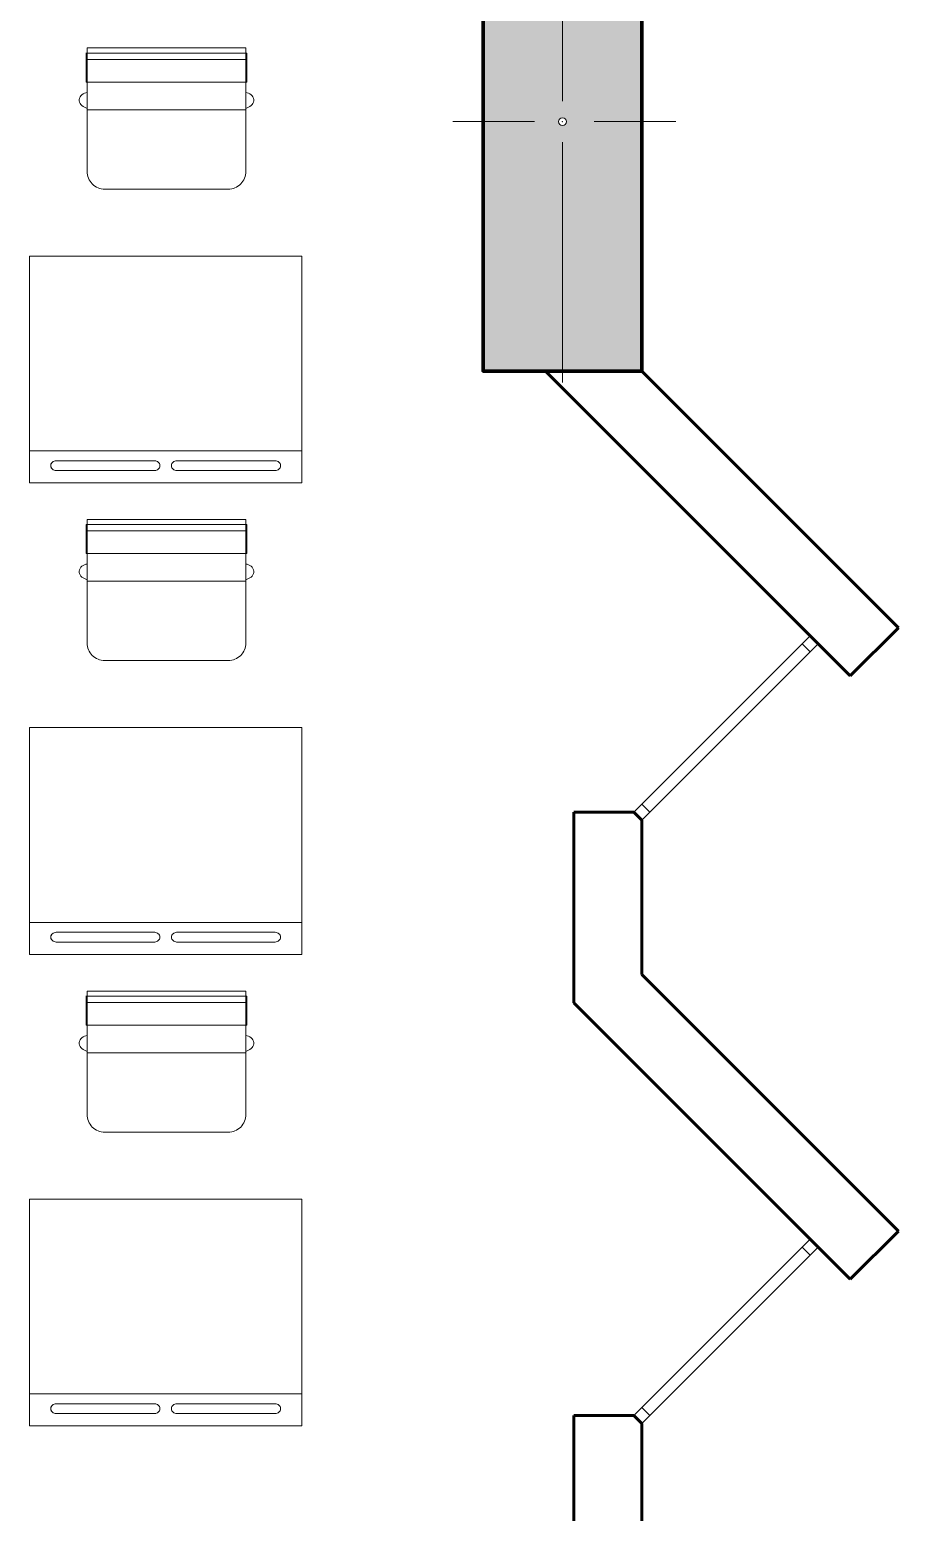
# Model space of a CAD drawing. Header units: millimetres. Extents: x 1 to 121, y 0 to 90.
# Drawn here: x 102.924 to 104.84, y 38.447 to 41.716 of the extents above; entities that cross this region are included whole.
import ezdxf

# ---------------------------------------------------------------- set-up
doc = ezdxf.new("R2010")
doc.units = ezdxf.units.MM
for name, color, linetype, lineweight in [('COLUMNAS 50', 32, 'Continuous', 70), ('Equipamiento SR', 23, 'Continuous', 0), ('Muros el', 144, 'Continuous', 60), ('Vanos', 140, 'Continuous', 5)]:
    doc.layers.add(name, color=color, linetype=linetype, lineweight=lineweight)
doc.layers.add('Mobiliario', color=7, linetype='Continuous', lineweight=0, true_color=0x7f7f7f)

# ---------------------------------------------------------------- blocks, each defined once
blk = doc.blocks.new('Columna 1.10 x0.30')
at = {"true_color": 0xc7c8ca}
h = blk.add_hatch(color=9, dxfattribs=at)
h.dxf.hatch_style = 1
h.paths.add_polyline_path([(-234.8493, 113.8066), (-235.9493, 113.8066), (-235.9493, 113.4566), (-234.8493, 113.4566)])
h.paths.add_polyline_path([(-235.3906, 113.6316, -1), (-235.408, 113.6316, -1)], flags=16)
at = {"layer": 'COLUMNAS 50', "color": 1, "linetype": 'Continuous', "lineweight": 5}
for p, q in [((-235.3993, 113.8732), (-235.3993, 113.6932)), ((-235.9743, 113.6316), (-235.4443, 113.6316)), ((-234.8243, 113.6316), (-235.3543, 113.6316)), ((-235.3993, 113.5616), (-235.3993, 113.3816))]:
    blk.add_line(p, q, dxfattribs=at)
at = {"layer": 'COLUMNAS 50', "linetype": 'Continuous'}
blk.add_lwpolyline([(-235.9493, 113.4566), (-234.8493, 113.4566), (-234.8493, 113.8066), (-235.9493, 113.8066)], close=True, dxfattribs=at)
at = {"layer": 'COLUMNAS 50', "color": 1, "linetype": 'Continuous', "lineweight": 5}
blk.add_circle((-235.3993, 113.6316), 0.00871, dxfattribs=at)
blk.add_point((-235.3993, 113.6316), dxfattribs=at)
blk = doc.blocks.new('A$C3A47622C')
at = {"layer": 'Mobiliario', "linetype": 'Continuous'}
for p, q in [((0.0251, 0.3696), (0.0111, 0.3696)), ((0.0111, 0.015), (0.0111, 0.3696)), ((0.0752, 0.3696), (0.0251, 0.3696)), ((0.0251, 0.015), (0.0251, 0.3696)), ((0.0752, 0.015), (0.0752, 0.3696)), ((0.0983, 0.3673), (0.0987, 0.37)), ((0.0987, 0.37), (0.0997, 0.3732)), ((0.0997, 0.3732), (0.1012, 0.3762)), ((0.1012, 0.3762), (0.1031, 0.3788)), ((0.1031, 0.3788), (0.1053, 0.381)), ((0.1053, 0.381), (0.1079, 0.3828)), ((0.1079, 0.3828), (0.1107, 0.384)), ((0.1107, 0.384), (0.1136, 0.3846)), ((0.1136, 0.3846), (0.1165, 0.3846)), ((0.1165, 0.3846), (0.1194, 0.384)), ((0.1194, 0.384), (0.1222, 0.3828)), ((0.1222, 0.3828), (0.1248, 0.381)), ((0.1248, 0.381), (0.127, 0.3788)), ((0.127, 0.3788), (0.1289, 0.3762)), ((0.1289, 0.3762), (0.1297, 0.3747)), ((0.1297, 0.3747), (0.1333, 0.3673)), ((0.0752, 0.015), (0.0108, 0.015)), ((0.0987, 0.0146), (0.0983, 0.0173)), ((0.0997, 0.0113), (0.0987, 0.0146)), ((0.1012, 0.0084), (0.0997, 0.0113)), ((0.1031, 0.0057), (0.1012, 0.0084)), ((0.1053, 0.0035), (0.1031, 0.0057)), ((0.1079, 0.0018), (0.1053, 0.0035)), ((0.1107, 0.0006), (0.1079, 0.0018)), ((0.1136, 0), (0.1107, 0.0006)), ((0.1165, 0), (0.1136, 0)), ((0.1194, 0.0006), (0.1165, 0)), ((0.1222, 0.0018), (0.1194, 0.0006)), ((0.1248, 0.0035), (0.1222, 0.0018)), ((0.127, 0.0057), (0.1248, 0.0035)), ((0.1289, 0.0084), (0.127, 0.0057)), ((0.1297, 0.0099), (0.1289, 0.0084)), ((0.1333, 0.0173), (0.1297, 0.0099))]:
    blk.add_line(p, q, dxfattribs=at)
at = {"layer": 'Mobiliario'}
blk.add_line((0.1361, 0.0173), (0.1361, 0.3673), dxfattribs=at)
at = {"layer": 'Mobiliario', "linetype": 'Continuous'}
blk.add_lwpolyline([(0, 0.0173), (0.2722, 0.0173, 0.414214), (0.3111, 0.0562), (0.3111, 0.3284, 0.414214), (0.2722, 0.3673), (0, 0.3673), (0, 0.0173)], format="xyb", dxfattribs=at)

msp = doc.modelspace()

# ---------------------------------------------------------------- linework, layer by layer
at = {"layer": 'Equipamiento SR', "linetype": 'Continuous'}
for p, q in [((102.9241, 41.2166), (102.9241, 40.7166)), ((103.5241, 41.2166), (102.9241, 41.2166)), ((103.5241, 40.7166), (103.5241, 41.2166)), ((102.9241, 40.7871), (103.5241, 40.7871)), ((102.972, 40.7592), (102.9712, 40.7574)), ((102.9731, 40.7608), (102.972, 40.7592)), ((102.9745, 40.7623), (102.9731, 40.7608)), ((102.9762, 40.7635), (102.9745, 40.7623)), ((102.9781, 40.7644), (102.9762, 40.7635)), ((102.9802, 40.7651), (102.9781, 40.7644)), ((102.9824, 40.7654), (102.9802, 40.7651)), ((102.9835, 40.7654), (102.9824, 40.7654)), ((103.1988, 40.7654), (102.9835, 40.7654)), ((103.1999, 40.7654), (103.1988, 40.7654)), ((103.2021, 40.7651), (103.1999, 40.7654)), ((103.2042, 40.7644), (103.2021, 40.7651)), ((103.2061, 40.7635), (103.2042, 40.7644)), ((103.2078, 40.7623), (103.2061, 40.7635)), ((103.2092, 40.7608), (103.2078, 40.7623)), ((103.2103, 40.7592), (103.2092, 40.7608)), ((103.2111, 40.7574), (103.2103, 40.7592)), ((103.2379, 40.7592), (103.2372, 40.7574)), ((103.239, 40.7608), (103.2379, 40.7592)), ((103.2405, 40.7623), (103.239, 40.7608)), ((103.2422, 40.7635), (103.2405, 40.7623)), ((103.2441, 40.7644), (103.2422, 40.7635)), ((103.2462, 40.7651), (103.2441, 40.7644)), ((103.2484, 40.7654), (103.2462, 40.7651)), ((103.2495, 40.7654), (103.2484, 40.7654)), ((103.4648, 40.7654), (103.2495, 40.7654)), ((103.4659, 40.7654), (103.4648, 40.7654)), ((103.4681, 40.7651), (103.4659, 40.7654)), ((103.4702, 40.7644), (103.4681, 40.7651)), ((103.4721, 40.7635), (103.4702, 40.7644)), ((103.4738, 40.7623), (103.4721, 40.7635)), ((103.4752, 40.7608), (103.4738, 40.7623)), ((103.4763, 40.7592), (103.4752, 40.7608)), ((103.4771, 40.7574), (103.4763, 40.7592)), ((103.5091, 40.7871), (103.5091, 40.7867)), ((102.9712, 40.7574), (102.9708, 40.7555)), ((102.9708, 40.7555), (102.9708, 40.7536)), ((102.9708, 40.7536), (102.9712, 40.7517)), ((102.9712, 40.7517), (102.972, 40.75)), ((102.972, 40.75), (102.9731, 40.7483)), ((102.9731, 40.7483), (102.9745, 40.7469)), ((102.9745, 40.7469), (102.9762, 40.7456)), ((102.9762, 40.7456), (102.9781, 40.7447)), ((102.9781, 40.7447), (102.9802, 40.744)), ((102.9802, 40.744), (102.9824, 40.7437)), ((102.9824, 40.7437), (102.9835, 40.7437)), ((102.9835, 40.7437), (103.1988, 40.7437)), ((103.1988, 40.7437), (103.1999, 40.7437)), ((103.1999, 40.7437), (103.2021, 40.744)), ((103.2021, 40.744), (103.2042, 40.7447)), ((103.2042, 40.7447), (103.2061, 40.7456)), ((103.2061, 40.7456), (103.2078, 40.7469)), ((103.2078, 40.7469), (103.2092, 40.7483)), ((103.2092, 40.7483), (103.2103, 40.75)), ((103.2103, 40.75), (103.2111, 40.7517)), ((103.2115, 40.7555), (103.2111, 40.7574)), ((103.2111, 40.7517), (103.2115, 40.7536)), ((103.2115, 40.7536), (103.2115, 40.7555)), ((103.2372, 40.7574), (103.2368, 40.7555)), ((103.2368, 40.7555), (103.2368, 40.7536)), ((103.2368, 40.7536), (103.2372, 40.7517)), ((103.2372, 40.7517), (103.2379, 40.75)), ((103.2379, 40.75), (103.239, 40.7483)), ((103.239, 40.7483), (103.2405, 40.7469)), ((103.2405, 40.7469), (103.2422, 40.7456)), ((103.2422, 40.7456), (103.2441, 40.7447)), ((103.2441, 40.7447), (103.2462, 40.744)), ((103.2462, 40.744), (103.2484, 40.7437)), ((103.2484, 40.7437), (103.2495, 40.7437)), ((103.2495, 40.7437), (103.4648, 40.7437)), ((103.4648, 40.7437), (103.4659, 40.7437)), ((103.4659, 40.7437), (103.4681, 40.744)), ((103.4681, 40.744), (103.4702, 40.7447)), ((103.4702, 40.7447), (103.4721, 40.7456)), ((103.4721, 40.7456), (103.4738, 40.7469)), ((103.4738, 40.7469), (103.4752, 40.7483)), ((103.4752, 40.7483), (103.4763, 40.75)), ((103.4763, 40.75), (103.4771, 40.7517)), ((103.4774, 40.7555), (103.4771, 40.7574)), ((103.4771, 40.7517), (103.4774, 40.7536)), ((103.4774, 40.7536), (103.4774, 40.7555)), ((102.9241, 40.7166), (103.5241, 40.7166)), ((103.4521, 40.7166), (102.9961, 40.7166)), ((102.9241, 40.1772), (102.9241, 39.6772)), ((103.5241, 40.1772), (102.9241, 40.1772)), ((103.5241, 39.6772), (103.5241, 40.1772)), ((102.9241, 39.7477), (103.5241, 39.7477)), ((103.5091, 39.7477), (103.5091, 39.7472)), ((102.9712, 39.7179), (102.9708, 39.7161)), ((102.9708, 39.7161), (102.9708, 39.7142)), ((102.9708, 39.7142), (102.9712, 39.7123)), ((102.972, 39.7197), (102.9712, 39.7179)), ((102.9712, 39.7123), (102.972, 39.7105)), ((102.9731, 39.7214), (102.972, 39.7197)), ((102.9745, 39.7228), (102.9731, 39.7214)), ((102.9762, 39.724), (102.9745, 39.7228)), ((102.9781, 39.725), (102.9762, 39.724)), ((102.9802, 39.7256), (102.9781, 39.725)), ((102.9824, 39.726), (102.9802, 39.7256)), ((102.9835, 39.726), (102.9824, 39.726)), ((103.1988, 39.726), (102.9835, 39.726)), ((103.1999, 39.726), (103.1988, 39.726)), ((103.2021, 39.7256), (103.1999, 39.726)), ((103.2042, 39.725), (103.2021, 39.7256)), ((103.2061, 39.724), (103.2042, 39.725)), ((103.2078, 39.7228), (103.2061, 39.724)), ((103.2092, 39.7214), (103.2078, 39.7228)), ((103.2103, 39.7197), (103.2092, 39.7214)), ((103.2111, 39.7179), (103.2103, 39.7197)), ((103.2103, 39.7105), (103.2111, 39.7123)), ((103.2115, 39.7161), (103.2111, 39.7179)), ((103.2111, 39.7123), (103.2115, 39.7142)), ((103.2115, 39.7142), (103.2115, 39.7161)), ((103.2372, 39.7179), (103.2368, 39.7161)), ((103.2368, 39.7161), (103.2368, 39.7142)), ((103.2368, 39.7142), (103.2372, 39.7123)), ((103.2379, 39.7197), (103.2372, 39.7179)), ((103.2372, 39.7123), (103.2379, 39.7105)), ((103.239, 39.7214), (103.2379, 39.7197)), ((103.2405, 39.7228), (103.239, 39.7214)), ((103.2422, 39.724), (103.2405, 39.7228)), ((103.2441, 39.725), (103.2422, 39.724)), ((103.2462, 39.7256), (103.2441, 39.725)), ((103.2484, 39.726), (103.2462, 39.7256)), ((103.2495, 39.726), (103.2484, 39.726)), ((103.4648, 39.726), (103.2495, 39.726)), ((103.4659, 39.726), (103.4648, 39.726)), ((103.4681, 39.7256), (103.4659, 39.726)), ((103.4702, 39.725), (103.4681, 39.7256)), ((103.4721, 39.724), (103.4702, 39.725)), ((103.4738, 39.7228), (103.4721, 39.724)), ((103.4752, 39.7214), (103.4738, 39.7228)), ((103.4763, 39.7197), (103.4752, 39.7214)), ((103.4771, 39.7179), (103.4763, 39.7197)), ((103.4763, 39.7105), (103.4771, 39.7123)), ((103.4774, 39.7161), (103.4771, 39.7179)), ((103.4771, 39.7123), (103.4774, 39.7142)), ((103.4774, 39.7142), (103.4774, 39.7161)), ((102.972, 39.7105), (102.9731, 39.7089)), ((102.9731, 39.7089), (102.9745, 39.7074)), ((102.9745, 39.7074), (102.9762, 39.7062)), ((102.9762, 39.7062), (102.9781, 39.7053)), ((102.9781, 39.7053), (102.9802, 39.7046)), ((102.9802, 39.7046), (102.9824, 39.7043)), ((102.9824, 39.7043), (102.9835, 39.7043)), ((102.9835, 39.7043), (103.1988, 39.7043)), ((103.1988, 39.7043), (103.1999, 39.7043)), ((103.1999, 39.7043), (103.2021, 39.7046)), ((103.2021, 39.7046), (103.2042, 39.7053)), ((103.2042, 39.7053), (103.2061, 39.7062)), ((103.2061, 39.7062), (103.2078, 39.7074)), ((103.2078, 39.7074), (103.2092, 39.7089)), ((103.2092, 39.7089), (103.2103, 39.7105)), ((103.2379, 39.7105), (103.239, 39.7089)), ((103.239, 39.7089), (103.2405, 39.7074)), ((103.2405, 39.7074), (103.2422, 39.7062)), ((103.2422, 39.7062), (103.2441, 39.7053)), ((103.2441, 39.7053), (103.2462, 39.7046)), ((103.2462, 39.7046), (103.2484, 39.7043)), ((103.2484, 39.7043), (103.2495, 39.7043)), ((103.2495, 39.7043), (103.4648, 39.7043)), ((103.4648, 39.7043), (103.4659, 39.7043)), ((103.4659, 39.7043), (103.4681, 39.7046)), ((103.4681, 39.7046), (103.4702, 39.7053)), ((103.4702, 39.7053), (103.4721, 39.7062)), ((103.4721, 39.7062), (103.4738, 39.7074)), ((103.4738, 39.7074), (103.4752, 39.7089)), ((103.4752, 39.7089), (103.4763, 39.7105)), ((102.9241, 39.6772), (103.5241, 39.6772)), ((103.4521, 39.6772), (102.9961, 39.6772)), ((102.9241, 39.1378), (102.9241, 38.6378)), ((103.5241, 39.1378), (102.9241, 39.1378)), ((103.5241, 38.6378), (103.5241, 39.1378)), ((102.9241, 38.7082), (103.5241, 38.7082)), ((103.5091, 38.7082), (103.5091, 38.7078)), ((102.9712, 38.6785), (102.9708, 38.6767)), ((102.9708, 38.6767), (102.9708, 38.6748)), ((102.9708, 38.6748), (102.9712, 38.6729)), ((102.972, 38.6803), (102.9712, 38.6785)), ((102.9712, 38.6729), (102.972, 38.6711)), ((102.9731, 38.682), (102.972, 38.6803)), ((102.972, 38.6711), (102.9731, 38.6695)), ((102.9745, 38.6834), (102.9731, 38.682)), ((102.9731, 38.6695), (102.9745, 38.668)), ((102.9762, 38.6846), (102.9745, 38.6834)), ((102.9745, 38.668), (102.9762, 38.6668)), ((102.9781, 38.6856), (102.9762, 38.6846)), ((102.9762, 38.6668), (102.9781, 38.6658)), ((102.9802, 38.6862), (102.9781, 38.6856)), ((102.9781, 38.6658), (102.9802, 38.6652)), ((102.9824, 38.6866), (102.9802, 38.6862)), ((102.9835, 38.6866), (102.9824, 38.6866)), ((103.1988, 38.6866), (102.9835, 38.6866)), ((103.1999, 38.6866), (103.1988, 38.6866)), ((103.2021, 38.6862), (103.1999, 38.6866)), ((103.2042, 38.6856), (103.2021, 38.6862)), ((103.2021, 38.6652), (103.2042, 38.6658)), ((103.2061, 38.6846), (103.2042, 38.6856)), ((103.2042, 38.6658), (103.2061, 38.6668)), ((103.2078, 38.6834), (103.2061, 38.6846)), ((103.2061, 38.6668), (103.2078, 38.668)), ((103.2092, 38.682), (103.2078, 38.6834)), ((103.2078, 38.668), (103.2092, 38.6695)), ((103.2103, 38.6803), (103.2092, 38.682)), ((103.2092, 38.6695), (103.2103, 38.6711)), ((103.2111, 38.6785), (103.2103, 38.6803)), ((103.2103, 38.6711), (103.2111, 38.6729)), ((103.2115, 38.6767), (103.2111, 38.6785)), ((103.2111, 38.6729), (103.2115, 38.6748)), ((103.2115, 38.6748), (103.2115, 38.6767)), ((103.2372, 38.6785), (103.2368, 38.6767)), ((103.2368, 38.6767), (103.2368, 38.6748)), ((103.2368, 38.6748), (103.2372, 38.6729)), ((103.2379, 38.6803), (103.2372, 38.6785)), ((103.2372, 38.6729), (103.2379, 38.6711)), ((103.239, 38.682), (103.2379, 38.6803)), ((103.2379, 38.6711), (103.239, 38.6695)), ((103.2405, 38.6834), (103.239, 38.682)), ((103.239, 38.6695), (103.2405, 38.668)), ((103.2422, 38.6846), (103.2405, 38.6834)), ((103.2405, 38.668), (103.2422, 38.6668)), ((103.2441, 38.6856), (103.2422, 38.6846)), ((103.2422, 38.6668), (103.2441, 38.6658)), ((103.2462, 38.6862), (103.2441, 38.6856)), ((103.2441, 38.6658), (103.2462, 38.6652)), ((103.2484, 38.6866), (103.2462, 38.6862)), ((103.2495, 38.6866), (103.2484, 38.6866)), ((103.4648, 38.6866), (103.2495, 38.6866)), ((103.4659, 38.6866), (103.4648, 38.6866)), ((103.4681, 38.6862), (103.4659, 38.6866)), ((103.4702, 38.6856), (103.4681, 38.6862)), ((103.4681, 38.6652), (103.4702, 38.6658)), ((103.4721, 38.6846), (103.4702, 38.6856)), ((103.4702, 38.6658), (103.4721, 38.6668)), ((103.4738, 38.6834), (103.4721, 38.6846)), ((103.4721, 38.6668), (103.4738, 38.668)), ((103.4752, 38.682), (103.4738, 38.6834)), ((103.4738, 38.668), (103.4752, 38.6695)), ((103.4763, 38.6803), (103.4752, 38.682)), ((103.4752, 38.6695), (103.4763, 38.6711)), ((103.4771, 38.6785), (103.4763, 38.6803)), ((103.4763, 38.6711), (103.4771, 38.6729)), ((103.4774, 38.6767), (103.4771, 38.6785)), ((103.4771, 38.6729), (103.4774, 38.6748)), ((103.4774, 38.6748), (103.4774, 38.6767)), ((102.9241, 38.6378), (103.5241, 38.6378)), ((102.9802, 38.6652), (102.9824, 38.6649)), ((102.9824, 38.6649), (102.9835, 38.6649)), ((102.9835, 38.6649), (103.1988, 38.6649)), ((103.4521, 38.6378), (102.9961, 38.6378)), ((103.1988, 38.6649), (103.1999, 38.6649)), ((103.1999, 38.6649), (103.2021, 38.6652)), ((103.2462, 38.6652), (103.2484, 38.6649)), ((103.2484, 38.6649), (103.2495, 38.6649)), ((103.2495, 38.6649), (103.4648, 38.6649)), ((103.4648, 38.6649), (103.4659, 38.6649)), ((103.4659, 38.6649), (103.4681, 38.6652))]:
    msp.add_line(p, q, dxfattribs=at)
at = {"layer": 'Mobiliario', "linetype": 'Continuous', "lineweight": 0}
for p, q in [((102.9241, 41.2166), (102.9241, 40.7166)), ((103.5241, 41.2166), (102.9241, 41.2166)), ((103.5241, 40.7166), (103.5241, 41.2166)), ((102.9241, 40.7871), (103.5241, 40.7871)), ((102.9719, 40.7592), (102.9712, 40.7574)), ((102.9731, 40.7608), (102.9719, 40.7592)), ((102.9745, 40.7623), (102.9731, 40.7608)), ((102.9762, 40.7635), (102.9745, 40.7623)), ((102.9781, 40.7644), (102.9762, 40.7635)), ((102.9802, 40.7651), (102.9781, 40.7644)), ((102.9824, 40.7654), (102.9802, 40.7651)), ((102.9835, 40.7654), (102.9824, 40.7654)), ((103.1988, 40.7654), (102.9835, 40.7654)), ((103.1999, 40.7654), (103.1988, 40.7654)), ((103.2021, 40.7651), (103.1999, 40.7654)), ((103.2042, 40.7644), (103.2021, 40.7651)), ((103.2061, 40.7635), (103.2042, 40.7644)), ((103.2078, 40.7623), (103.2061, 40.7635)), ((103.2092, 40.7608), (103.2078, 40.7623)), ((103.2103, 40.7592), (103.2092, 40.7608)), ((103.2111, 40.7574), (103.2103, 40.7592)), ((103.2379, 40.7592), (103.2372, 40.7574)), ((103.239, 40.7608), (103.2379, 40.7592)), ((103.2405, 40.7623), (103.239, 40.7608)), ((103.2422, 40.7635), (103.2405, 40.7623)), ((103.2441, 40.7644), (103.2422, 40.7635)), ((103.2462, 40.7651), (103.2441, 40.7644)), ((103.2483, 40.7654), (103.2462, 40.7651)), ((103.2494, 40.7654), (103.2483, 40.7654)), ((103.4648, 40.7654), (103.2494, 40.7654)), ((103.4659, 40.7654), (103.4648, 40.7654)), ((103.4681, 40.7651), (103.4659, 40.7654)), ((103.4701, 40.7644), (103.4681, 40.7651)), ((103.4721, 40.7635), (103.4701, 40.7644)), ((103.4738, 40.7623), (103.4721, 40.7635)), ((103.4752, 40.7608), (103.4738, 40.7623)), ((103.4763, 40.7592), (103.4752, 40.7608)), ((103.477, 40.7574), (103.4763, 40.7592)), ((103.5091, 40.7871), (103.5091, 40.7867)), ((102.9712, 40.7574), (102.9708, 40.7555)), ((102.9708, 40.7555), (102.9708, 40.7536)), ((102.9708, 40.7536), (102.9712, 40.7517)), ((102.9712, 40.7517), (102.9719, 40.75)), ((102.9719, 40.75), (102.9731, 40.7483)), ((102.9731, 40.7483), (102.9745, 40.7469)), ((102.9745, 40.7469), (102.9762, 40.7456)), ((102.9762, 40.7456), (102.9781, 40.7447)), ((102.9781, 40.7447), (102.9802, 40.744)), ((102.9802, 40.744), (102.9824, 40.7437)), ((102.9824, 40.7437), (102.9835, 40.7437)), ((102.9835, 40.7437), (103.1988, 40.7437)), ((103.1988, 40.7437), (103.1999, 40.7437)), ((103.1999, 40.7437), (103.2021, 40.744)), ((103.2021, 40.744), (103.2042, 40.7447)), ((103.2042, 40.7447), (103.2061, 40.7456)), ((103.2061, 40.7456), (103.2078, 40.7469)), ((103.2078, 40.7469), (103.2092, 40.7483)), ((103.2092, 40.7483), (103.2103, 40.75)), ((103.2103, 40.75), (103.2111, 40.7517)), ((103.2114, 40.7555), (103.2111, 40.7574)), ((103.2111, 40.7517), (103.2114, 40.7536)), ((103.2114, 40.7536), (103.2114, 40.7555)), ((103.2372, 40.7574), (103.2368, 40.7555)), ((103.2368, 40.7555), (103.2368, 40.7536)), ((103.2368, 40.7536), (103.2372, 40.7517)), ((103.2372, 40.7517), (103.2379, 40.75)), ((103.2379, 40.75), (103.239, 40.7483)), ((103.239, 40.7483), (103.2405, 40.7469)), ((103.2405, 40.7469), (103.2422, 40.7456)), ((103.2422, 40.7456), (103.2441, 40.7447)), ((103.2441, 40.7447), (103.2462, 40.744)), ((103.2462, 40.744), (103.2483, 40.7437)), ((103.2483, 40.7437), (103.2494, 40.7437)), ((103.2494, 40.7437), (103.4648, 40.7437)), ((103.4648, 40.7437), (103.4659, 40.7437)), ((103.4659, 40.7437), (103.4681, 40.744)), ((103.4681, 40.744), (103.4701, 40.7447)), ((103.4701, 40.7447), (103.4721, 40.7456)), ((103.4721, 40.7456), (103.4738, 40.7469)), ((103.4738, 40.7469), (103.4752, 40.7483)), ((103.4752, 40.7483), (103.4763, 40.75)), ((103.4763, 40.75), (103.477, 40.7517)), ((103.4774, 40.7555), (103.477, 40.7574)), ((103.477, 40.7517), (103.4774, 40.7536)), ((103.4774, 40.7536), (103.4774, 40.7555)), ((102.9241, 40.7166), (103.5241, 40.7166)), ((103.4521, 40.7166), (102.9961, 40.7166)), ((102.9241, 40.1772), (102.9241, 39.6772)), ((103.5241, 40.1772), (102.9241, 40.1772)), ((103.5241, 39.6772), (103.5241, 40.1772)), ((102.9241, 39.7477), (103.5241, 39.7477)), ((103.5091, 39.7477), (103.5091, 39.7472)), ((102.9712, 39.7179), (102.9708, 39.7161)), ((102.9708, 39.7161), (102.9708, 39.7142)), ((102.9708, 39.7142), (102.9712, 39.7123)), ((102.9719, 39.7197), (102.9712, 39.7179)), ((102.9712, 39.7123), (102.9719, 39.7105)), ((102.9731, 39.7214), (102.9719, 39.7197)), ((102.9745, 39.7228), (102.9731, 39.7214)), ((102.9762, 39.724), (102.9745, 39.7228)), ((102.9781, 39.725), (102.9762, 39.724)), ((102.9802, 39.7256), (102.9781, 39.725)), ((102.9824, 39.726), (102.9802, 39.7256)), ((102.9835, 39.726), (102.9824, 39.726)), ((103.1988, 39.726), (102.9835, 39.726)), ((103.1999, 39.726), (103.1988, 39.726)), ((103.2021, 39.7256), (103.1999, 39.726)), ((103.2042, 39.725), (103.2021, 39.7256)), ((103.2061, 39.724), (103.2042, 39.725)), ((103.2078, 39.7228), (103.2061, 39.724)), ((103.2092, 39.7214), (103.2078, 39.7228)), ((103.2103, 39.7197), (103.2092, 39.7214)), ((103.2111, 39.7179), (103.2103, 39.7197)), ((103.2103, 39.7105), (103.2111, 39.7123)), ((103.2114, 39.7161), (103.2111, 39.7179)), ((103.2111, 39.7123), (103.2114, 39.7142)), ((103.2114, 39.7142), (103.2114, 39.7161)), ((103.2372, 39.7179), (103.2368, 39.7161)), ((103.2368, 39.7161), (103.2368, 39.7142)), ((103.2368, 39.7142), (103.2372, 39.7123)), ((103.2379, 39.7197), (103.2372, 39.7179)), ((103.2372, 39.7123), (103.2379, 39.7105)), ((103.239, 39.7214), (103.2379, 39.7197)), ((103.2405, 39.7228), (103.239, 39.7214)), ((103.2422, 39.724), (103.2405, 39.7228)), ((103.2441, 39.725), (103.2422, 39.724)), ((103.2462, 39.7256), (103.2441, 39.725)), ((103.2483, 39.726), (103.2462, 39.7256)), ((103.2494, 39.726), (103.2483, 39.726)), ((103.4648, 39.726), (103.2494, 39.726)), ((103.4659, 39.726), (103.4648, 39.726)), ((103.4681, 39.7256), (103.4659, 39.726)), ((103.4701, 39.725), (103.4681, 39.7256)), ((103.4721, 39.724), (103.4701, 39.725)), ((103.4738, 39.7228), (103.4721, 39.724)), ((103.4752, 39.7214), (103.4738, 39.7228)), ((103.4763, 39.7197), (103.4752, 39.7214)), ((103.477, 39.7179), (103.4763, 39.7197)), ((103.4763, 39.7105), (103.477, 39.7123)), ((103.4774, 39.7161), (103.477, 39.7179)), ((103.477, 39.7123), (103.4774, 39.7142)), ((103.4774, 39.7142), (103.4774, 39.7161)), ((102.9719, 39.7105), (102.9731, 39.7089)), ((102.9731, 39.7089), (102.9745, 39.7074)), ((102.9745, 39.7074), (102.9762, 39.7062)), ((102.9762, 39.7062), (102.9781, 39.7053)), ((102.9781, 39.7053), (102.9802, 39.7046)), ((102.9802, 39.7046), (102.9824, 39.7043)), ((102.9824, 39.7043), (102.9835, 39.7043)), ((102.9835, 39.7043), (103.1988, 39.7043)), ((103.1988, 39.7043), (103.1999, 39.7043)), ((103.1999, 39.7043), (103.2021, 39.7046)), ((103.2021, 39.7046), (103.2042, 39.7053)), ((103.2042, 39.7053), (103.2061, 39.7062)), ((103.2061, 39.7062), (103.2078, 39.7074)), ((103.2078, 39.7074), (103.2092, 39.7089)), ((103.2092, 39.7089), (103.2103, 39.7105)), ((103.2379, 39.7105), (103.239, 39.7089)), ((103.239, 39.7089), (103.2405, 39.7074)), ((103.2405, 39.7074), (103.2422, 39.7062)), ((103.2422, 39.7062), (103.2441, 39.7053)), ((103.2441, 39.7053), (103.2462, 39.7046)), ((103.2462, 39.7046), (103.2483, 39.7043)), ((103.2483, 39.7043), (103.2494, 39.7043)), ((103.2494, 39.7043), (103.4648, 39.7043)), ((103.4648, 39.7043), (103.4659, 39.7043)), ((103.4659, 39.7043), (103.4681, 39.7046)), ((103.4681, 39.7046), (103.4701, 39.7053)), ((103.4701, 39.7053), (103.4721, 39.7062)), ((103.4721, 39.7062), (103.4738, 39.7074)), ((103.4738, 39.7074), (103.4752, 39.7089)), ((103.4752, 39.7089), (103.4763, 39.7105)), ((102.9241, 39.6772), (103.5241, 39.6772)), ((103.4521, 39.6772), (102.9961, 39.6772)), ((102.9241, 39.1378), (102.9241, 38.6378)), ((103.5241, 39.1378), (102.9241, 39.1378)), ((103.5241, 38.6378), (103.5241, 39.1378)), ((102.9241, 38.7082), (103.5241, 38.7082)), ((103.5091, 38.7082), (103.5091, 38.7078)), ((102.9712, 38.6785), (102.9708, 38.6767)), ((102.9708, 38.6767), (102.9708, 38.6748)), ((102.9708, 38.6748), (102.9712, 38.6729)), ((102.9719, 38.6803), (102.9712, 38.6785)), ((102.9712, 38.6729), (102.9719, 38.6711)), ((102.9731, 38.682), (102.9719, 38.6803)), ((102.9719, 38.6711), (102.9731, 38.6695)), ((102.9745, 38.6834), (102.9731, 38.682)), ((102.9731, 38.6695), (102.9745, 38.668)), ((102.9762, 38.6846), (102.9745, 38.6834)), ((102.9745, 38.668), (102.9762, 38.6668)), ((102.9781, 38.6856), (102.9762, 38.6846)), ((102.9762, 38.6668), (102.9781, 38.6658)), ((102.9802, 38.6862), (102.9781, 38.6856)), ((102.9781, 38.6658), (102.9802, 38.6652)), ((102.9824, 38.6866), (102.9802, 38.6862)), ((102.9835, 38.6866), (102.9824, 38.6866)), ((103.1988, 38.6866), (102.9835, 38.6866)), ((103.1999, 38.6866), (103.1988, 38.6866)), ((103.2021, 38.6862), (103.1999, 38.6866)), ((103.2042, 38.6856), (103.2021, 38.6862)), ((103.2021, 38.6652), (103.2042, 38.6658)), ((103.2061, 38.6846), (103.2042, 38.6856)), ((103.2042, 38.6658), (103.2061, 38.6668)), ((103.2078, 38.6834), (103.2061, 38.6846)), ((103.2061, 38.6668), (103.2078, 38.668)), ((103.2092, 38.682), (103.2078, 38.6834)), ((103.2078, 38.668), (103.2092, 38.6695)), ((103.2103, 38.6803), (103.2092, 38.682)), ((103.2092, 38.6695), (103.2103, 38.6711)), ((103.2111, 38.6785), (103.2103, 38.6803)), ((103.2103, 38.6711), (103.2111, 38.6729)), ((103.2114, 38.6767), (103.2111, 38.6785)), ((103.2111, 38.6729), (103.2114, 38.6748)), ((103.2114, 38.6748), (103.2114, 38.6767)), ((103.2372, 38.6785), (103.2368, 38.6767)), ((103.2368, 38.6767), (103.2368, 38.6748)), ((103.2368, 38.6748), (103.2372, 38.6729)), ((103.2379, 38.6803), (103.2372, 38.6785)), ((103.2372, 38.6729), (103.2379, 38.6711)), ((103.239, 38.682), (103.2379, 38.6803)), ((103.2379, 38.6711), (103.239, 38.6695)), ((103.2405, 38.6834), (103.239, 38.682)), ((103.239, 38.6695), (103.2405, 38.668)), ((103.2422, 38.6846), (103.2405, 38.6834)), ((103.2405, 38.668), (103.2422, 38.6668)), ((103.2441, 38.6856), (103.2422, 38.6846)), ((103.2422, 38.6668), (103.2441, 38.6658)), ((103.2462, 38.6862), (103.2441, 38.6856)), ((103.2441, 38.6658), (103.2462, 38.6652)), ((103.2483, 38.6866), (103.2462, 38.6862)), ((103.2494, 38.6866), (103.2483, 38.6866)), ((103.4648, 38.6866), (103.2494, 38.6866)), ((103.4659, 38.6866), (103.4648, 38.6866)), ((103.4681, 38.6862), (103.4659, 38.6866)), ((103.4701, 38.6856), (103.4681, 38.6862)), ((103.4681, 38.6652), (103.4701, 38.6658)), ((103.4721, 38.6846), (103.4701, 38.6856)), ((103.4701, 38.6658), (103.4721, 38.6668)), ((103.4738, 38.6834), (103.4721, 38.6846)), ((103.4721, 38.6668), (103.4738, 38.668)), ((103.4752, 38.682), (103.4738, 38.6834)), ((103.4738, 38.668), (103.4752, 38.6695)), ((103.4763, 38.6803), (103.4752, 38.682)), ((103.4752, 38.6695), (103.4763, 38.6711)), ((103.477, 38.6785), (103.4763, 38.6803)), ((103.4763, 38.6711), (103.477, 38.6729)), ((103.4774, 38.6767), (103.477, 38.6785)), ((103.477, 38.6729), (103.4774, 38.6748)), ((103.4774, 38.6748), (103.4774, 38.6767)), ((102.9241, 38.6378), (103.5241, 38.6378)), ((102.9802, 38.6652), (102.9824, 38.6649)), ((102.9824, 38.6649), (102.9835, 38.6649)), ((102.9835, 38.6649), (103.1988, 38.6649)), ((103.4521, 38.6378), (102.9961, 38.6378)), ((103.1988, 38.6649), (103.1999, 38.6649)), ((103.1999, 38.6649), (103.2021, 38.6652)), ((103.2462, 38.6652), (103.2483, 38.6649)), ((103.2483, 38.6649), (103.2494, 38.6649)), ((103.2494, 38.6649), (103.4648, 38.6649)), ((103.4648, 38.6649), (103.4659, 38.6649)), ((103.4659, 38.6649), (103.4681, 38.6652))]:
    msp.add_line(p, q, dxfattribs=at)
at = {"layer": 'Muros el', "ltscale": 0.05}
for p, q in [((104.2565, 39.9905), (104.1241, 39.9905)), ((104.2564, 39.9905), (104.1241, 39.9905)), ((104.2741, 39.9728), (104.2564, 39.9905)), ((104.2741, 39.9728), (104.2565, 39.9905)), ((104.1241, 38.2406), (104.1241, 38.6605)), ((104.2565, 38.6605), (104.1241, 38.6605)), ((104.1241, 38.2406), (104.1241, 38.6605)), ((104.2564, 38.6605), (104.1241, 38.6605)), ((104.2741, 38.6428), (104.2564, 38.6605)), ((104.2741, 38.6428), (104.2565, 38.6605))]:
    msp.add_line(p, q, dxfattribs=at)
for points in [[(104.7337, 40.291), (104.062, 40.9628)], [(104.7337, 40.291), (104.062, 40.9628)], [(104.2741, 40.9628), (104.8398, 40.3971)], [(104.2741, 40.9628), (104.8398, 40.3971)], [(104.8398, 40.3971), (104.7337, 40.291)], [(104.8398, 40.3971), (104.7337, 40.291)], [(104.1241, 39.5706), (104.1241, 39.9905)], [(104.1241, 39.5706), (104.1241, 39.9905)], [(104.2741, 39.6327), (104.2741, 39.9728)], [(104.2741, 39.6327), (104.2741, 39.9728)], [(104.2741, 39.6327), (104.8398, 39.0671)], [(104.2741, 39.6327), (104.8398, 39.067)], [(104.7337, 38.961), (104.1241, 39.5706)], [(104.7337, 38.961), (104.1241, 39.5706)], [(104.8398, 39.0671), (104.7337, 38.961)], [(104.8398, 39.067), (104.7337, 38.961)], [(104.2741, 38.6428), (104.2741, 38.3027)], [(104.2741, 38.6428), (104.2741, 38.3027)]]:
    msp.add_lwpolyline(points, dxfattribs=at)
at = {"layer": 'Vanos', "color": 7, "linetype": 'Continuous'}
for p, q in [((104.6277, 40.3617), (104.6454, 40.3794)), ((104.663, 40.3617), (104.6454, 40.3794)), ((104.2741, 39.9728), (104.663, 40.3617)), ((104.2741, 40.0082), (104.6277, 40.3617)), ((104.6454, 40.344), (104.6277, 40.3617)), ((104.663, 40.3617), (104.6454, 40.344)), ((104.2565, 39.9905), (104.2741, 40.0082)), ((104.2741, 40.0082), (104.2918, 39.9905)), ((104.2741, 38.6428), (104.663, 39.0317)), ((104.2741, 38.6781), (104.6277, 39.0317)), ((104.6277, 39.0317), (104.6454, 39.0494)), ((104.6454, 39.014), (104.6277, 39.0317)), ((104.663, 39.0317), (104.6454, 39.0494)), ((104.663, 39.0317), (104.6454, 39.014)), ((104.2565, 38.6605), (104.2741, 38.6781)), ((104.2741, 38.6781), (104.2918, 38.6605))]:
    msp.add_line(p, q, dxfattribs=at)
at = {"layer": 'Vanos', "linetype": 'Continuous'}
for p, q in [((104.6277, 40.3617), (104.6454, 40.3794)), ((104.663, 40.3617), (104.6454, 40.3794)), ((104.2741, 39.9728), (104.663, 40.3617)), ((104.2741, 40.0082), (104.6277, 40.3617)), ((104.6454, 40.344), (104.6277, 40.3617)), ((104.663, 40.3617), (104.6454, 40.344)), ((104.2564, 39.9905), (104.2741, 40.0082)), ((104.2741, 40.0082), (104.2918, 39.9905)), ((104.2741, 38.6428), (104.663, 39.0317)), ((104.2741, 38.6781), (104.6277, 39.0317)), ((104.6277, 39.0317), (104.6454, 39.0494)), ((104.6454, 39.014), (104.6277, 39.0317)), ((104.663, 39.0317), (104.6454, 39.0494)), ((104.663, 39.0317), (104.6454, 39.014)), ((104.2564, 38.6605), (104.2741, 38.6781)), ((104.2741, 38.6781), (104.2918, 38.6605))]:
    msp.add_line(p, q, dxfattribs=at)

# ---------------------------------------------------------------- block references
at = {"layer": 'COLUMNAS 50', "rotation": 90.00000079175702}
msp.add_blockref('Columna 1.10 x0.30', (217.7307, 276.9121), dxfattribs=at)
msp.add_blockref('Columna 1.10 x0.30', (217.7307, 276.9121), dxfattribs=at)
at = {"layer": 'Equipamiento SR', "rotation": 270}
for p in [(103.0336, 41.6752), (103.0336, 41.6752), (103.0336, 40.6358), (103.0336, 40.6358), (103.0336, 39.5963), (103.0336, 39.5963)]:
    msp.add_blockref('A$C3A47622C', p, dxfattribs=at)

doc.saveas('drawing.dxf')
